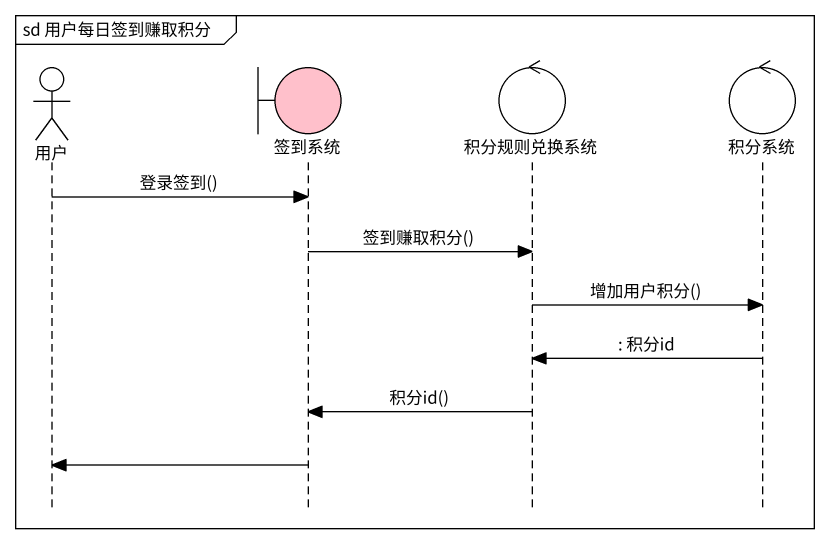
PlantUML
@startuml
mainframe sd 用户每日签到赚取积分
hide footbox
actor 用户
boundary 签到系统 #FFC0CB
control 积分规则兑换系统
control 积分系统

用户 -> 签到系统 : 登录签到()
签到系统 -> 积分规则兑换系统 : 签到赚取积分()
积分规则兑换系统 -> 积分系统 : 增加用户积分()
积分系统 -> 积分规则兑换系统 : : 积分id
积分规则兑换系统 -> 签到系统 : 积分id()
签到系统 -> 用户
@enduml
